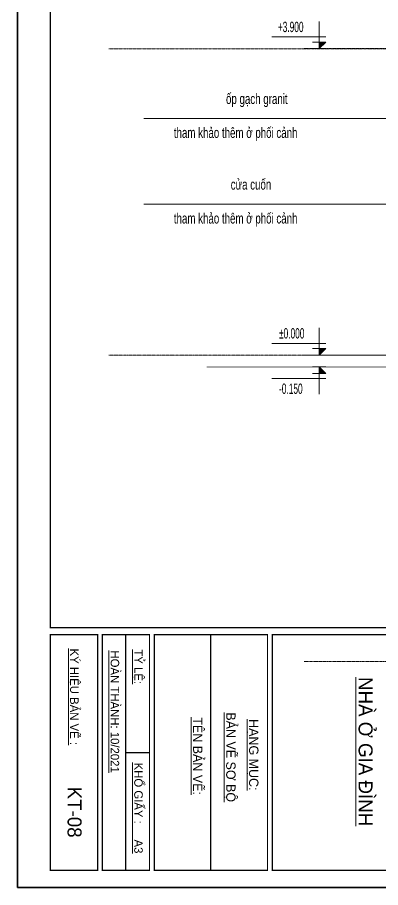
# Model space of a CAD drawing. Header units: millimetres. Extents: x 1336014 to 2939047, y -333549 to -60566.
# Drawn here: x 1361192 to 1365809, y -164841 to -153764 of the extents above; entities that cross this region are included whole.
import ezdxf
from ezdxf.enums import TextEntityAlignment as Align

# ---------------------------------------------------------------- set-up
doc = ezdxf.new("R2010")
doc.units = ezdxf.units.MM
doc.header["$MEASUREMENT"] = 0
doc.linetypes.add('CENTER2', pattern=[1.125, 0.75, -0.125, 0.125, -0.125])
for name, color, linetype, lineweight in [('01.Cut', 255, 'Continuous', 35), ('05.Text', 253, 'Continuous', 18), ('08.Dim', 156, 'Continuous', 15), ('10.truc', 250, 'CENTER2', 20), ('11.Khung bo', 32, 'Continuous', 50), ('12.Khung', 36, 'Continuous', 25), ('CA.thay 145', 145, 'Continuous', 18), ('DIM', 252, 'Continuous', 20)]:
    doc.layers.add(name, color=color, linetype=linetype, lineweight=lineweight)
doc.layers.add('text', color=7, linetype='Continuous')
doc.layers.add('Tpl_Bound', color=1, linetype='Continuous', plot=False)
doc.styles.add('TT5_Text Dim', font='hoatbif.shx', dxfattribs={"width": 0.6})
doc.styles.add('VnAvantH', font='')
doc.styles.get('VnAvantH').set_extended_font_data('.VnAvantH')
doc.dimstyles.new('TT5_Dim 1-50', dxfattribs={"dimscale": 50, "dimtxt": 2.5, "dimasz": 1, "dimexe": 1, "dimexo": 0.5, "dimgap": 0.5, "dimtad": 1, "dimdec": 0, "dimzin": 0, "dimdsep": 46, "dimtxsty": 'TT5_Text Dim', "dimblk": 'ARCHTICK', "dimcen": 0, "dimdle": 1, "dimclrd": 256, "dimclre": 256, "dimclrt": 1, "dimadec": 0, "dimazin": 0, "dimtfac": 0.015, "dimtdec": 0, "dimtix": 1, "dimtmove": 2, "dimatfit": 3, "dimldrblk": 'DOT', "dimfxl": 1, "dimtolj": 1, "dimtzin": 0, "dimlwd": -1, "dimlwe": -1, "dimarcsym": 1})

# ---------------------------------------------------------------- blocks, each defined once
blk = doc.blocks.new('100')
at = {"layer": '11.Khung bo', "const_width": 26.7}
for points in [[(1860913, -945240), (1860913, -916940), (1896063, -916940), (1896063, -945240)], [(1860913, -945240), (1860913, -916940), (1896063, -916940), (1896063, -945240)], [(1860913, -945240), (1860913, -916940), (1896063, -916940), (1896063, -945240)], [(1896213, -940540), (1901213, -940540), (1901213, -936940), (1896213, -936940)], [(1896213, -940540), (1901213, -940540), (1901213, -936940), (1896213, -936940)], [(1896213, -940540), (1901213, -940540), (1901213, -936940), (1896213, -936940)], [(1896213, -943040), (1901213, -943040), (1901213, -940640), (1896213, -940640)], [(1896213, -943040), (1901213, -943040), (1901213, -940640), (1896213, -940640)], [(1896213, -943040), (1901213, -943040), (1901213, -940640), (1896213, -940640)], [(1896213, -944140), (1901213, -944140), (1901213, -943140), (1896213, -943140)], [(1896213, -944140), (1901213, -944140), (1901213, -943140), (1896213, -943140)], [(1896213, -944140), (1901213, -944140), (1901213, -943140), (1896213, -943140)], [(1896213, -945240), (1901213, -945240), (1901213, -944240), (1896213, -944240)], [(1896213, -945240), (1901213, -945240), (1901213, -944240), (1896213, -944240)], [(1896213, -945240), (1901213, -945240), (1901213, -944240), (1896213, -944240)]]:
    blk.add_lwpolyline(points, close=True, dxfattribs=at)
at = {"layer": '12.Khung'}
for p, q in [((1901213, -941840), (1896213, -941840)), ((1901213, -941840), (1896213, -941840)), ((1901213, -941840), (1896213, -941840)), ((1898713, -943640), (1898713, -943140)), ((1898713, -943640), (1898713, -943140)), ((1898713, -943640), (1898713, -943140)), ((1901213, -943640), (1896213, -943640)), ((1901213, -943640), (1896213, -943640)), ((1901213, -943640), (1896213, -943640))]:
    blk.add_line(p, q, dxfattribs=at)
blk.add_lwpolyline([(1901579, -945940), (1901579, -916240), (1859580, -916240), (1859580, -945940)], close=True, dxfattribs=at)
blk.add_lwpolyline([(1901579, -945940), (1901579, -916240), (1859580, -916240), (1859580, -945940)], close=True, dxfattribs=at)
blk.add_lwpolyline([(1901579, -945940), (1901579, -916240), (1859580, -916240), (1859580, -945940)], close=True, dxfattribs=at)
at = {"layer": '05.Text', "style": 'VnAvantH'}
for s, height, p in [('%%Unhµ ë gia ®×nh', 297, (1897112, -938709)), ('%%Uh¹ng môc:', 198, (1898005, -941030)), ('%%Uh¹ng môc:', 198, (1898005, -941030)), ('%%Uh¹ng môc:', 198, (1898005, -941030)), ('%%Ub¶n vÏ s¬ bé', 198, (1897861, -941515)), ('%%Ub¶n vÏ s¬ bé', 198, (1897861, -941515)), ('%%Ub¶n vÏ s¬ bé', 198, (1897861, -941515)), ('%%Utªn b¶n vÏ:', 198, (1897966, -942216)), ('%%Utªn b¶n vÏ:', 198, (1897966, -942216)), ('%%Utªn b¶n vÏ:', 198, (1897966, -942216)), ('%%Utû lÖ:', 180, (1896525, -943464)), ('%%UKHæ GIÊY :     A3', 180, (1898928, -943464)), ('%%Uhoµn thµnh: 10/2021', 180, (1896548, -943964)), ('%%Uký hiÖu b¶n vÏ :', 180, (1896508, -944823))]:
    blk.add_text(s, height=height, dxfattribs=at).set_placement(p)
blk = doc.blocks.new('A$C4E7C6F34')
at = {"layer": 'DIM'}
blk.add_hatch(color=256, dxfattribs=at).paths.add_polyline_path([(-38, 0), (-38, 138), (-178, 138)])
for p, q in [((-38, 576), (-38, 0)), ((964, 248), (-178, 248)), ((-178, 138), (101, 138)), ((-178, 138), (-38, 0)), ((-178, 0), (101, 0))]:
    blk.add_line(p, q, dxfattribs=at)
at = {"layer": 'text', "style": 'TT5_Text Dim', "flags": 8}
blk.add_attdef('%%P0.000', text='', height=220, dxfattribs=at).set_placement((102, 461), align=Align.MIDDLE_LEFT)
blk = doc.blocks.new('_ARCHTICK')
at = {"const_width": 0.15}
blk.add_lwpolyline([(-0.5, -0.5), (0.5, 0.5)], dxfattribs=at)
blk = doc.blocks.new('_DOT')
blk.add_line((-0.5, 0), (-1, 0))
at = {"const_width": 0.5}
blk.add_lwpolyline([(-0.25, 0, 1), (0.25, 0, 1)], format="xyb", close=True, dxfattribs=at)

msp = doc.modelspace()

# ---------------------------------------------------------------- linework, layer by layer
at = {"layer": '01.Cut', "const_width": 10}
msp.add_lwpolyline([(1363597.9, -158213), (1374993.9, -158213.8)], dxfattribs=at)
at = {"layer": '10.truc'}
for p, q in [((1362354.7, -154163.7), (1377335.9, -154163.7)), ((1362354.7, -158064.1), (1377335.9, -158064.1))]:
    msp.add_line(p, q, dxfattribs=at)
for points in [[(1364839.4, -154161.9), (1374573.6, -154161.9)], [(1364839.4, -158062.4), (1374273.8, -158062.4)], [(1364839.4, -161962.9), (1374573.6, -161962.9)]]:
    msp.add_lwpolyline(points, dxfattribs=at)
at = {"layer": 'Tpl_Bound', "color": 1}
msp.add_lwpolyline([(1361191.5, -164841.3), (1361191.5, -139641.5), (1379011.4, -139641.5), (1379011.4, -164841.3)], close=True, dxfattribs=at)

# ---------------------------------------------------------------- block references
at = {"layer": '05.Text', "xscale": 0.6, "yscale": 0.6, "zscale": 0.6, "rotation": 270}
msp.add_blockref('100', (1928755.4, 976106.3), dxfattribs=at)
at = {"layer": '08.Dim'}
ref = msp.add_blockref('A$C4E7C6F34', (1365005.7, -154161.9), dxfattribs=dict(at, xscale=-0.6, yscale=0.6, zscale=0.6))
ref.add_attrib('%%P0.000', '+3.900', dxfattribs={"layer": 'text', "height": 132, "style": 'TT5_Text Dim', "width": 0.6, "flags": 8}).set_placement((1364503, -153885.1), align=Align.MIDDLE_LEFT)
ref = msp.add_blockref('A$C4E7C6F34', (1365005.7, -158062.4), dxfattribs=dict(at, xscale=-0.6, yscale=0.6, zscale=0.6))
ref.add_attrib('%%P0.000', '%%p0.000', dxfattribs={"layer": 'text', "height": 132, "style": 'TT5_Text Dim', "width": 0.6, "flags": 8}).set_placement((1364518.1, -157785.6), align=Align.MIDDLE_LEFT)
ref = msp.add_blockref('A$C4E7C6F34', (1365005.7, -158213.7), dxfattribs=dict(at, xscale=0.6, yscale=0.6, zscale=0.6, rotation=180))
ref.add_attrib('%%P0.000', '-0.150', dxfattribs={"layer": 'text', "height": 132, "style": 'TT5_Text Dim', "width": 0.6, "flags": 8}).set_placement((1364518.1, -158490.5), align=Align.MIDDLE_LEFT)

# ---------------------------------------------------------------- texts
at = {"layer": '05.Text', "style": 'TT5_Text Dim', "width": 0.7}
for s, p in [('èp g¹ch granit', (1363844, -154866.5)), ('tham kh¶o thªm ë phèi c¶nh', (1363181, -155298)), ('cöa cuèn', (1363904, -155956.5)), ('tham kh¶o thªm ë phèi c¶nh', (1363181, -156388))]:
    msp.add_text(s, height=132, dxfattribs=at).set_placement(p)
at = {"layer": '05.Text', "style": 'VnAvantH'}
msp.add_text('KT-08', height=178.2, rotation=270, dxfattribs=at).set_placement((1361829.1, -164205), align=Align.RIGHT)

# ---------------------------------------------------------------- leaders
at = {"layer": 'CA.thay 145'}
for points in [[(1367761.5, -155051.3), (1362799, -155051.3)], [(1367761.5, -156141.3), (1362799, -156141.3)]]:
    msp.add_leader(points, dimstyle='TT5_Dim 1-50', override={"dimgap": 0.5, "dimtad": 0}, dxfattribs=at)

doc.saveas('drawing.dxf')
